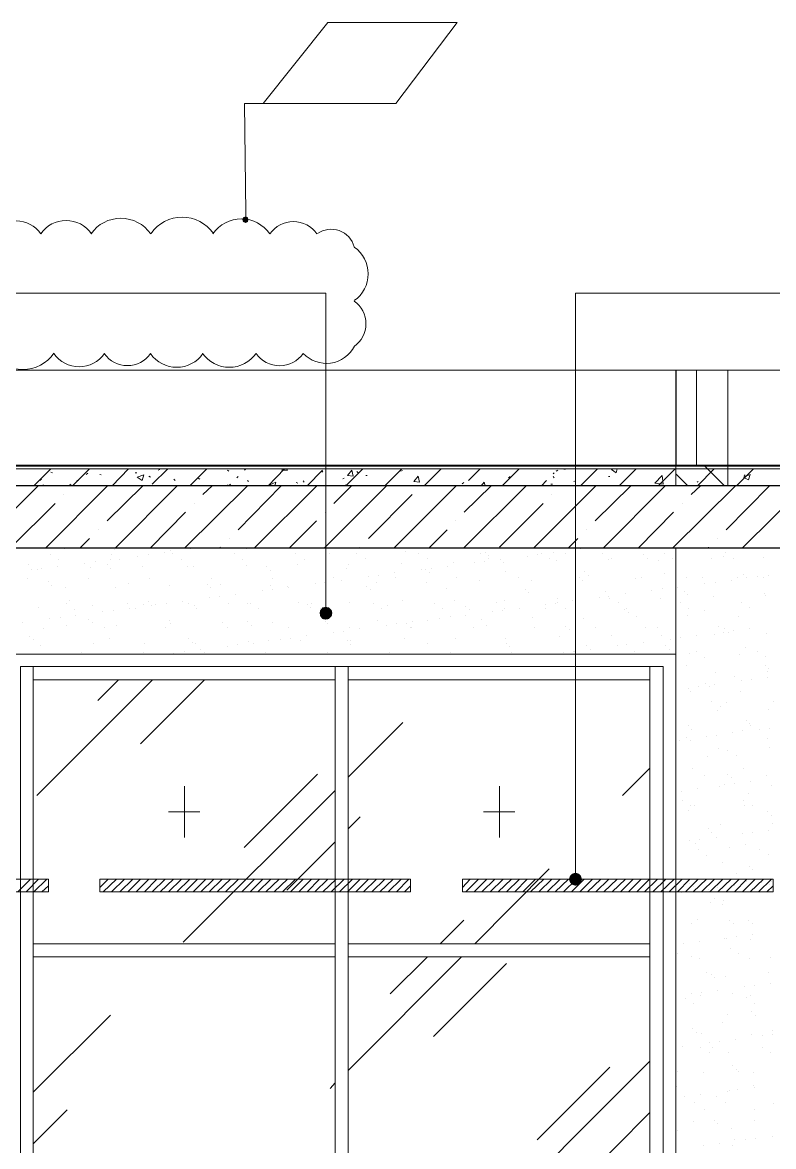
# Model space of a CAD drawing. Header units: millimetres. Extents: x -356862 to 418287, y 0 to 839748.
# Drawn here: x 405356 to 408325, y 774691 to 779133 of the extents above; entities that cross this region are included whole.
import ezdxf

# ---------------------------------------------------------------- set-up
doc = ezdxf.new("R2010")
doc.units = ezdxf.units.MM
doc.layers.add('PDF _Геометрия', color=7, linetype='Continuous', true_color=0xbababa)
doc.layers.add('PDF _Сплошная заливка', color=7, linetype='Continuous', true_color=0xf50000)

msp = doc.modelspace()

# ---------------------------------------------------------------- linework, layer by layer
at = {"layer": 'PDF _Геометрия', "color": 1, "lineweight": 20}
msp.add_lwpolyline([(406307.8536, 778812.6614), (406831.7711, 778812.6614), (407074.2453, 779133.0738), (406563.3175, 779133.0738)], close=True, dxfattribs=at)
msp.add_lwpolyline([(406238.5752, 778366.6821), (406238.5752, 778379.6718), (406234.2453, 778812.6614), (406489.7093, 778812.6614), (406825.2763, 778812.6614)], dxfattribs=at)
for points in [[(405628.782, 778298.3443, 0.520540055), (405428.3913, 778298.3443, 0.520539841), (405234.9211, 778298.0256)], [(406520.1796, 778297.7069, 0.52053993), (406333.9759, 778297.7069, 0.520540002), (406108.7921, 778298.3774)], [(406068.2523, 777825.2056, 0.520539899), (406279.2832, 777825.2056, 0.52053993), (406466.0537, 777825.2387, 0.520570451), (406667.9129, 777853.439)], [(405679.7456, 777824.3156, 0.52054007), (405862.4026, 777824.3156, 0.520540102), (406069.666, 777824.2825)]]:
    msp.add_lwpolyline(points, format="xyb", dxfattribs=at)
at = {"layer": 'PDF _Геометрия', "color": 251, "lineweight": 20, "true_color": 0x545454}
for points in [[(406554.6577, 776823.0738), (406554.6577, 776849.0532), (406554.6577, 778063.5893), (406461.5649, 778063.5893), (402341.668, 778063.5893)], [(407541.8742, 775773.0738), (407541.8742, 775799.0532), (407541.8742, 778063.5893), (407695.5855, 778063.5893), (410964.6577, 778063.5893)]]:
    msp.add_lwpolyline(points, dxfattribs=at)
at = {"layer": 'PDF _Геометрия', "color": 7, "lineweight": 5}
for points in [[(418286.5134, 777758.3315), (410765.4824, 777758.3315), (410728.6783, 777907.713), (410655.0701, 777611.1151), (410618.266, 777758.3315), (403097.235, 777758.3315), (403008.4721, 777758.3315)], [(407938.0598, 777383.7955), (407938.0598, 777758.3315)], [(407940.2247, 777383.7955), (407940.2247, 777758.3315)], [(408020.3278, 777383.7955), (408020.3278, 777758.3315)], [(408143.7299, 777758.3315), (408143.7299, 777383.7955)], [(412131.5649, 777383.7955), (403097.235, 777383.7955)], [(412131.5649, 777379.4656), (403097.235, 777379.4656)], [(412131.5649, 777368.6408), (403097.235, 777368.6408)], [(404051.9773, 776636.8882), (407938.0598, 776636.8882)]]:
    msp.add_lwpolyline(points, dxfattribs=at)
at = {"layer": 'PDF _Геометрия', "lineweight": 5}
for points in [[(405400.7402, 777301.5274), (405467.8536, 777368.6408)], [(405467.8536, 777355.6511), (405474.3484, 777353.4862)], [(405552.2866, 777301.5274), (405554.4515, 777301.5274), (405621.5649, 777368.6408)], [(405608.5752, 777346.9913), (405615.0701, 777351.3212)], [(405662.6989, 777346.9913), (405667.0288, 777344.8264)], [(405710.3278, 777301.5274), (405775.2763, 777368.6408)], [(405801.2556, 777353.4862), (405807.7505, 777353.4862)], [(405868.369, 777308.0223), (405931.1526, 777368.6408)], [(405892.1835, 777364.3109), (405898.6783, 777366.4759)], [(406017.7505, 777301.5274), (406084.8639, 777368.6408)], [(406167.1319, 777364.3109), (406171.4618, 777359.981)], [(406234.2453, 777364.3109), (406238.5752, 777368.6408)], [(406327.3381, 777301.5274), (406392.2866, 777368.6408)], [(406400.9464, 777368.6408), (406403.1113, 777364.3109), (406381.4618, 777364.3109), (406383.6268, 777368.6408)], [(406481.0495, 777301.5274), (406541.668, 777364.3109)], [(406539.5031, 777355.6511), (406543.833, 777359.981)], [(406634.7608, 777301.5274), (406701.8742, 777368.6408)], [(406678.0598, 777357.8161), (406682.3897, 777353.4862)], [(406788.4721, 777301.5274), (406855.5855, 777368.6408)], [(406851.2556, 777359.981), (406857.7505, 777362.146)], [(406944.3484, 777301.5274), (407011.4618, 777368.6408)], [(407119.7093, 777323.1769), (407165.1732, 777368.6408)], [(407251.7711, 777301.5274), (407318.8845, 777368.6408)], [(407453.1113, 777349.1563), (407457.4412, 777353.4862)], [(407466.101, 777359.981), (407472.5959, 777364.3109)], [(407489.9154, 777368.6408), (407500.7402, 777366.4759)], [(407498.5752, 777366.4759), (407498.5752, 777368.6408)], [(407561.3587, 777301.5274), (407628.4721, 777368.6408)], [(407693.4206, 777368.6408), (407684.7608, 777366.4759), (407702.0804, 777353.4862), (407706.4103, 777368.6408)], [(407715.0701, 777301.5274), (407782.1835, 777368.6408)], [(407868.7814, 777301.5274), (407935.8948, 777368.6408)], [(407901.2556, 777368.6408), (407909.9154, 777368.6408)], [(407985.6886, 777301.5274), (407938.0598, 777349.1563)], [(408024.6577, 777301.5274), (408089.6062, 777368.6408)], [(408130.7402, 777301.5274), (408048.4721, 777383.7955)], [(408178.369, 777301.5274), (408245.4824, 777368.6408)], [(408223.833, 777325.3419), (408206.5134, 777336.1666), (408232.4928, 777346.9913), (408225.9979, 777325.3419)], [(408208.6783, 777340.4965), (408213.0082, 777344.8264)], [(405171.2556, 777056.8882), (405418.0598, 777301.5274)], [(405424.5546, 777323.1769), (405431.0495, 777327.5068)], [(405433.2144, 777303.6924), (405439.7093, 777305.8573)], [(405448.369, 777056.8882), (405693.0082, 777301.5274)], [(405543.6268, 777308.0223), (405550.1216, 777303.6924)], [(405571.7711, 777323.1769), (405578.266, 777323.1769)], [(405690.8433, 777162.9707), (405831.5649, 777301.5274)], [(405723.3175, 777056.8882), (405967.9567, 777301.5274)], [(405855.3794, 777340.4965), (405861.8742, 777336.1666)], [(405954.967, 777327.5068), (405959.2969, 777323.1769)], [(405998.266, 777056.8882), (406245.0701, 777301.5274)], [(406050.2247, 777331.8367), (406056.7196, 777327.5068)], [(406069.7093, 777266.8882), (406106.5134, 777301.5274)], [(406164.967, 777301.5274), (406169.2969, 777305.8573)], [(406171.4618, 777301.5274), (406177.9567, 777308.0223)], [(406203.9361, 777334.0017), (406208.266, 777338.3315)], [(406208.266, 777128.3315), (406379.2969, 777301.5274)], [(406245.0701, 777323.1769), (406249.4, 777318.847)], [(406273.2144, 777056.8882), (406520.0185, 777301.5274)], [(406340.3278, 777301.5274), (406333.833, 777305.8573), (406357.6474, 777316.6821), (406353.3175, 777301.5274)], [(406353.3175, 777329.6718), (406357.6474, 777334.0017)], [(406437.7505, 777314.5171), (406444.2453, 777312.3522)], [(406465.8948, 777321.012), (406470.2247, 777316.6821)], [(406550.3278, 777056.8882), (406794.967, 777301.5274)], [(406587.1319, 777232.2491), (406656.4103, 777301.5274)], [(406621.7711, 777329.6718), (406628.266, 777331.8367)], [(406632.5959, 777305.8573), (406639.0907, 777303.6924)], [(406712.6989, 777342.6614), (406719.1938, 777342.6614)], [(406825.2763, 777056.8882), (407069.9154, 777301.5274)], [(406931.3587, 777301.5274), (406931.3587, 777301.5274)], [(407093.7299, 777310.1872), (407100.2247, 777314.5171)], [(407100.2247, 777056.8882), (407347.0288, 777301.5274)], [(407102.3897, 777197.6099), (407208.4721, 777301.5274)], [(407169.5031, 777301.5274), (407180.3278, 777316.6821), (407184.6577, 777301.5274)], [(407240.9464, 777303.6924), (407240.9464, 777301.5274)], [(407277.7505, 777334.0017), (407284.2453, 777338.3315)], [(407377.3381, 777056.8882), (407621.9773, 777301.5274)], [(407407.6474, 777301.5274), (407427.1319, 777323.1769)], [(407444.4515, 777308.0223), (407450.9464, 777308.0223)], [(407453.1113, 777338.3315), (407457.4412, 777334.0017)], [(407481.2556, 777301.5274), (407483.4206, 777301.5274)], [(407535.3794, 777318.847), (407541.8742, 777321.012)], [(407619.8123, 777162.9707), (407760.534, 777301.5274)], [(407652.2866, 777056.8882), (407896.9257, 777301.5274)], [(407671.7711, 777338.3315), (407678.266, 777338.3315)], [(407927.235, 777056.8882), (408174.0391, 777301.5274)], [(407998.6783, 777266.8882), (408035.4824, 777301.5274)], [(408022.4928, 777316.6821), (408026.8227, 777318.847)], [(408137.235, 777128.3315), (408308.266, 777301.5274)], [(408202.1835, 777056.8882), (408448.9876, 777301.5274)], [(405517.6474, 777266.8882), (405517.6474, 777266.8882)], [(406723.5237, 777093.6924), (406896.7196, 777266.8882)], [(407446.6165, 777266.8882), (407446.6165, 777266.8882)], [(405311.9773, 777059.0532), (405485.1732, 777232.2491)], [(406035.0701, 777232.2491), (406035.0701, 777232.2491)], [(407240.9464, 777059.0532), (407414.1422, 777232.2491)], [(407964.0391, 777232.2491), (407964.0391, 777232.2491)], [(405861.8742, 777056.8882), (406000.4309, 777197.6099)], [(406552.4928, 777197.6099), (406552.4928, 777197.6099)], [(407790.8433, 777056.8882), (407929.4, 777197.6099)], [(405656.2041, 777128.3315), (405656.2041, 777128.3315)], [(406411.7711, 777056.8882), (406517.8536, 777162.9707)], [(406963.833, 777056.8882), (407035.2763, 777128.3315)], [(407067.7505, 777162.9707), (407067.7505, 777162.9707)], [(407585.1732, 777128.3315), (407585.1732, 777128.3315)], [(405584.7608, 777056.8882), (405621.5649, 777093.6924)], [(406173.6268, 777093.6924), (406173.6268, 777093.6924)], [(407513.7299, 777056.8882), (407550.534, 777093.6924)], [(408102.5959, 777093.6924), (408102.5959, 777093.6924)], [(406136.8227, 777056.8882), (406138.9876, 777059.0532)], [(406688.8845, 777059.0532), (406688.8845, 777059.0532)], [(408065.7917, 777056.8882), (408067.9567, 777059.0532)]]:
    msp.add_lwpolyline(points, dxfattribs=at)
for points in [[(405835.8948, 777344.8264), (405829.4, 777323.1769), (405809.9154, 777336.1666)], [(406658.5752, 777364.3109), (406662.9051, 777340.4965), (406641.2556, 777342.6614)], [(406920.534, 777340.4965), (406924.8639, 777316.6821), (406903.2144, 777318.847)], [(407888.266, 777308.0223), (407855.7917, 777312.3522), (407883.9361, 777342.6614)]]:
    msp.add_lwpolyline(points, close=True, dxfattribs=at)
at = {"layer": 'PDF _Геометрия', "color": 7, "lineweight": 9}
for points in [[(408143.7299, 777301.5274), (408143.7299, 777383.7955), (407938.0598, 777383.7955), (407938.0598, 777301.5274)], [(407938.0598, 777056.8882), (407938.0598, 768791.1151)]]:
    msp.add_lwpolyline(points, dxfattribs=at)
at = {"layer": 'PDF _Геометрия', "color": 7, "lineweight": 30}
for points in [[(417552.5959, 777301.5274), (403097.235, 777301.5274)], [(403097.235, 777056.8882), (417552.5959, 777056.8882)]]:
    msp.add_lwpolyline(points, dxfattribs=at)
at = {"layer": 'PDF _Геометрия', "color": 24, "lineweight": 18, "true_color": 0xa12502}
for points in [[(404051.9773, 777056.8882), (407938.0598, 777056.8882), (407938.0598, 776636.8882), (404051.9773, 776636.8882)], [(407938.0598, 768791.1151), (408654.6577, 768791.1151), (408654.6577, 777056.8882), (407938.0598, 777056.8882)]]:
    msp.add_lwpolyline(points, close=True, dxfattribs=at)
for points in [[(405521.9773, 777052.5584), (405521.9773, 777052.5584)], [(405721.1526, 777050.3934), (405721.1526, 777050.3934)], [(405915.9979, 777037.4037), (405915.9979, 777037.4037)], [(405941.9773, 777046.0635), (405941.9773, 777046.0635)], [(406022.0804, 777052.5584), (406022.0804, 777052.5584)], [(406242.9051, 777052.5584), (406242.9051, 777052.5584)], [(406554.6577, 777048.2285), (406554.6577, 777048.2285)], [(406569.8123, 777035.2388), (406569.8123, 777035.2388)], [(406870.7402, 777041.7336), (406870.7402, 777041.7336)], [(407165.1732, 777035.2388), (407165.1732, 777035.2388)], [(407184.6577, 777039.5687), (407184.6577, 777039.5687)], [(407407.6474, 777035.2388), (407407.6474, 777035.2388)], [(407455.2763, 777039.5687), (407455.2763, 777039.5687)], [(407561.3587, 777052.5584), (407561.3587, 777052.5584)], [(407650.1216, 777035.2388), (407650.1216, 777035.2388)], [(407892.5959, 777035.2388), (407892.5959, 777035.2388)], [(408135.0701, 777037.4037), (408135.0701, 777037.4037)], [(405381.2556, 776991.9398), (405381.2556, 776991.9398)], [(405465.6886, 777030.9089), (405465.6886, 777030.9089)], [(405498.1629, 777011.4243), (405498.1629, 777011.4243)], [(405602.0804, 776996.2697), (405602.0804, 776996.2697)], [(405643.2144, 777002.7645), (405643.2144, 777002.7645)], [(405693.0082, 776989.7748), (405693.0082, 776989.7748)], [(405705.9979, 777011.4243), (405705.9979, 777011.4243)], [(405708.1629, 777030.9089), (405708.1629, 777030.9089)], [(405740.6371, 777011.4243), (405740.6371, 777011.4243)], [(405812.0804, 777024.414), (405812.0804, 777024.414)], [(405853.2144, 777028.7439), (405853.2144, 777028.7439)], [(405950.6371, 777033.0738), (405950.6371, 777033.0738)], [(405983.1113, 777011.4243), (405983.1113, 777011.4243)], [(406193.1113, 777033.0738), (406193.1113, 777033.0738)], [(406225.5855, 777011.4243), (406225.5855, 777011.4243)], [(406435.5855, 777033.0738), (406435.5855, 777033.0738)], [(406444.2453, 776989.7748), (406444.2453, 776989.7748)], [(406470.2247, 777011.4243), (406470.2247, 777011.4243)], [(406643.4206, 776989.7748), (406643.4206, 776989.7748)], [(406678.0598, 777033.0738), (406678.0598, 777033.0738)], [(406712.6989, 777013.5893), (406712.6989, 777013.5893)], [(406853.4206, 776996.2697), (406853.4206, 776996.2697)], [(406922.6989, 777033.0738), (406922.6989, 777033.0738)], [(406955.1732, 777013.5893), (406955.1732, 777013.5893)], [(407059.0907, 777000.5996), (407059.0907, 777000.5996)], [(407143.5237, 776998.4346), (407143.5237, 776998.4346)], [(407182.4928, 777002.7645), (407182.4928, 777002.7645)], [(407197.6474, 777026.579), (407197.6474, 777026.579)], [(407197.6474, 777013.5893), (407197.6474, 777013.5893)], [(407247.4412, 777011.4243), (407247.4412, 777011.4243)], [(407258.266, 776998.4346), (407258.266, 776998.4346)], [(407351.3587, 777024.414), (407351.3587, 777024.414)], [(407392.4928, 777030.9089), (407392.4928, 777030.9089)], [(407440.1216, 777013.5893), (407440.1216, 777013.5893)], [(407468.266, 777007.0944), (407468.266, 777007.0944)], [(407500.7402, 777033.0738), (407500.7402, 777033.0738)], [(407671.7711, 777009.2594), (407671.7711, 777009.2594)], [(407682.5959, 777013.5893), (407682.5959, 777013.5893)], [(407812.4928, 777030.9089), (407812.4928, 777030.9089)], [(407825.4824, 777015.7542), (407825.4824, 777015.7542)], [(407870.9464, 777007.0944), (407870.9464, 777007.0944)], [(407925.0701, 777015.7542), (407925.0701, 777015.7542)], [(408080.9464, 777015.7542), (408080.9464, 777015.7542)], [(408128.5752, 777022.2491), (408128.5752, 777022.2491)], [(408167.5443, 777015.7542), (408167.5443, 777015.7542)], [(408286.6165, 777017.9192), (408286.6165, 777017.9192)], [(405392.0804, 776970.2903), (405392.0804, 776970.2903)], [(405415.8948, 776970.2903), (405415.8948, 776970.2903)], [(405433.2144, 776974.6202), (405433.2144, 776974.6202)], [(405495.9979, 776983.28), (405495.9979, 776983.28)], [(405625.8948, 776978.9501), (405625.8948, 776978.9501)], [(405705.9979, 776976.7852), (405705.9979, 776976.7852)], [(405829.4, 776981.1151), (405829.4, 776981.1151)], [(406009.0907, 776983.28), (406009.0907, 776983.28)], [(406030.7402, 776981.1151), (406030.7402, 776981.1151)], [(406240.7402, 776987.6099), (406240.7402, 776987.6099)], [(406320.8433, 776981.1151), (406320.8433, 776981.1151)], [(406335.9979, 776968.1254), (406335.9979, 776968.1254)], [(406636.9257, 776974.6202), (406636.9257, 776974.6202)], [(406762.4928, 776948.6408), (406762.4928, 776948.6408)], [(406827.4412, 776957.3006), (406827.4412, 776957.3006)], [(406933.5237, 776970.2903), (406933.5237, 776970.2903)], [(406948.6783, 776970.2903), (406948.6783, 776970.2903)], [(406963.833, 776957.3006), (406963.833, 776957.3006)], [(406972.4928, 776974.6202), (406972.4928, 776974.6202)], [(407037.4412, 776983.28), (407037.4412, 776983.28)], [(407264.7608, 776963.7955), (407264.7608, 776963.7955)], [(407578.6783, 776961.6305), (407578.6783, 776961.6305)], [(407591.668, 776948.6408), (407591.668, 776948.6408)], [(407894.7608, 776955.1357), (407894.7608, 776955.1357)], [(408206.5134, 776952.9707), (408206.5134, 776952.9707)], [(408303.9361, 776948.6408), (408303.9361, 776948.6408)], [(405374.7608, 776935.6511), (405374.7608, 776935.6511)], [(405459.1938, 776922.6614), (405459.1938, 776922.6614)], [(405472.1835, 776909.6718), (405472.1835, 776909.6718)], [(405526.3072, 776901.012), (405526.3072, 776901.012)], [(405617.235, 776935.6511), (405617.235, 776935.6511)], [(405725.4824, 776901.012), (405725.4824, 776901.012)], [(405775.2763, 776914.0017), (405775.2763, 776914.0017)], [(405859.7093, 776935.6511), (405859.7093, 776935.6511)], [(405935.4824, 776907.5068), (405935.4824, 776907.5068)], [(406087.0288, 776911.8367), (406087.0288, 776911.8367)], [(406102.1835, 776935.6511), (406102.1835, 776935.6511)], [(406138.9876, 776911.8367), (406138.9876, 776911.8367)], [(406338.1629, 776909.6718), (406338.1629, 776909.6718)], [(406344.6577, 776935.6511), (406344.6577, 776935.6511)], [(406403.1113, 776905.3419), (406403.1113, 776905.3419)], [(406407.4412, 776901.012), (406407.4412, 776901.012)], [(406513.5237, 776914.0017), (406513.5237, 776914.0017)], [(406550.3278, 776918.3315), (406550.3278, 776918.3315)], [(406554.6577, 776920.4965), (406554.6577, 776920.4965)], [(406587.1319, 776937.8161), (406587.1319, 776937.8161)], [(406617.4412, 776929.1563), (406617.4412, 776929.1563)], [(406714.8639, 776903.1769), (406714.8639, 776903.1769)], [(406723.5237, 776942.146), (406723.5237, 776942.146)], [(406753.833, 776920.4965), (406753.833, 776920.4965)], [(406829.6062, 776937.8161), (406829.6062, 776937.8161)], [(406953.0082, 776918.3315), (406953.0082, 776918.3315)], [(407072.0804, 776937.8161), (407072.0804, 776937.8161)], [(407163.0082, 776926.9913), (407163.0082, 776926.9913)], [(407316.7196, 776937.8161), (407316.7196, 776937.8161)], [(407368.6783, 776929.1563), (407368.6783, 776929.1563)], [(407559.1938, 776937.8161), (407559.1938, 776937.8161)], [(407567.8536, 776929.1563), (407567.8536, 776929.1563)], [(407777.8536, 776935.6511), (407777.8536, 776935.6511)], [(407801.668, 776939.981), (407801.668, 776939.981)], [(407946.7196, 776901.012), (407946.7196, 776901.012)], [(407981.3587, 776937.8161), (407981.3587, 776937.8161)], [(408044.1422, 776939.981), (408044.1422, 776939.981)], [(408052.802, 776916.1666), (408052.802, 776916.1666)], [(408093.9361, 776920.4965), (408093.9361, 776920.4965)], [(408156.7196, 776929.1563), (408156.7196, 776929.1563)], [(408180.534, 776937.8161), (408180.534, 776937.8161)], [(408219.5031, 776937.8161), (408219.5031, 776937.8161)], [(408262.802, 776944.3109), (408262.802, 776944.3109)], [(408286.6165, 776939.981), (408286.6165, 776939.981)], [(406093.5237, 776859.8779), (406093.5237, 776859.8779)], [(406100.0185, 776898.847), (406100.0185, 776898.847)], [(406134.6577, 776864.2078), (406134.6577, 776864.2078)], [(406197.4412, 776872.8676), (406197.4412, 776872.8676)], [(406303.5237, 776888.0223), (406303.5237, 776888.0223)], [(406344.6577, 776892.3522), (406344.6577, 776892.3522)], [(406730.0185, 776890.1872), (406730.0185, 776890.1872)], [(407030.9464, 776896.6821), (407030.9464, 776896.6821)], [(407342.6989, 776892.3522), (407342.6989, 776892.3522)], [(407357.8536, 776879.3625), (407357.8536, 776879.3625)], [(407472.5959, 776855.548), (407472.5959, 776855.548)], [(407634.967, 776859.8779), (407634.967, 776859.8779)], [(407658.7814, 776885.8573), (407658.7814, 776885.8573)], [(407673.9361, 776866.3728), (407673.9361, 776866.3728)], [(407676.101, 776857.713), (407676.101, 776857.713)], [(407738.8845, 776875.0326), (407738.8845, 776875.0326)], [(407842.802, 776888.0223), (407842.802, 776888.0223)], [(407877.4412, 776857.713), (407877.4412, 776857.713)], [(407883.9361, 776894.5171), (407883.9361, 776894.5171)], [(407972.6989, 776883.6924), (407972.6989, 776883.6924)], [(407985.6886, 776870.7027), (407985.6886, 776870.7027)], [(408087.4412, 776866.3728), (408087.4412, 776866.3728)], [(408288.7814, 776877.1975), (408288.7814, 776877.1975)], [(408290.9464, 776868.5377), (408290.9464, 776868.5377)], [(405420.2247, 776820.9089), (405420.2247, 776820.9089)], [(405528.4721, 776836.0635), (405528.4721, 776836.0635)], [(405541.4618, 776846.8882), (405541.4618, 776846.8882)], [(405560.9464, 776814.414), (405560.9464, 776814.414)], [(405632.3897, 776827.4037), (405632.3897, 776827.4037)], [(405770.9464, 776836.0635), (405770.9464, 776836.0635)], [(405777.4412, 776818.7439), (405777.4412, 776818.7439)], [(405803.4206, 776816.579), (405803.4206, 776816.579)], [(405835.8948, 776831.7336), (405835.8948, 776831.7336)], [(405853.2144, 776844.7233), (405853.2144, 776844.7233)], [(405866.2041, 776829.5687), (405866.2041, 776829.5687)], [(405883.5237, 776831.7336), (405883.5237, 776831.7336)], [(405924.6577, 776838.2285), (405924.6577, 776838.2285)], [(405987.4412, 776844.7233), (405987.4412, 776844.7233)], [(406013.4206, 776838.2285), (406013.4206, 776838.2285)], [(406035.0701, 776829.5687), (406035.0701, 776829.5687)], [(406045.8948, 776816.579), (406045.8948, 776816.579)], [(406169.2969, 776836.0635), (406169.2969, 776836.0635)], [(406245.0701, 776838.2285), (406245.0701, 776838.2285)], [(406255.8948, 776838.2285), (406255.8948, 776838.2285)], [(406290.534, 776816.579), (406290.534, 776816.579)], [(406448.5752, 776840.3934), (406448.5752, 776840.3934)], [(406481.0495, 776833.8986), (406481.0495, 776833.8986)], [(406494.0391, 776820.9089), (406494.0391, 776820.9089)], [(406498.369, 776838.2285), (406498.369, 776838.2285)], [(406533.0082, 776816.579), (406533.0082, 776816.579)], [(406647.7505, 776840.3934), (406647.7505, 776840.3934)], [(406743.0082, 776838.2285), (406743.0082, 776838.2285)], [(406775.4824, 776816.579), (406775.4824, 776816.579)], [(406797.1319, 776827.4037), (406797.1319, 776827.4037)], [(406859.9154, 776846.8882), (406859.9154, 776846.8882)], [(406985.4824, 776838.2285), (406985.4824, 776838.2285)], [(407017.9567, 776818.7439), (407017.9567, 776818.7439)], [(407063.4206, 776849.0532), (407063.4206, 776849.0532)], [(407108.8845, 776825.2388), (407108.8845, 776825.2388)], [(407124.0391, 776812.2491), (407124.0391, 776812.2491)], [(407227.9567, 776840.3934), (407227.9567, 776840.3934)], [(407260.4309, 776818.7439), (407260.4309, 776818.7439)], [(407262.5959, 776849.0532), (407262.5959, 776849.0532)], [(407318.8845, 776818.7439), (407318.8845, 776818.7439)], [(407424.967, 776833.8986), (407424.967, 776833.8986)], [(407424.967, 776818.7439), (407424.967, 776818.7439)], [(407463.9361, 776838.2285), (407463.9361, 776838.2285)], [(407470.4309, 776840.3934), (407470.4309, 776840.3934)], [(407502.9051, 776818.7439), (407502.9051, 776818.7439)], [(407528.8845, 776846.8882), (407528.8845, 776846.8882)], [(407712.9051, 776840.3934), (407712.9051, 776840.3934)], [(407736.7196, 776814.414), (407736.7196, 776814.414)], [(407745.3794, 776818.7439), (407745.3794, 776818.7439)], [(407955.3794, 776840.3934), (407955.3794, 776840.3934)], [(407987.8536, 776818.7439), (407987.8536, 776818.7439)], [(408197.8536, 776840.3934), (408197.8536, 776840.3934)], [(408230.3278, 776820.9089), (408230.3278, 776820.9089)], [(405463.5237, 776777.6099), (405463.5237, 776777.6099)], [(405504.6577, 776781.9398), (405504.6577, 776781.9398)], [(405567.4412, 776790.5996), (405567.4412, 776790.5996)], [(405617.235, 776775.445), (405617.235, 776775.445)], [(405673.5237, 776803.5893), (405673.5237, 776803.5893)], [(405714.6577, 776810.0841), (405714.6577, 776810.0841)], [(405935.4824, 776768.9501), (405935.4824, 776768.9501)], [(406247.235, 776766.7852), (406247.235, 776766.7852)], [(406554.6577, 776766.7852), (406554.6577, 776766.7852)], [(406758.1629, 776768.9501), (406758.1629, 776768.9501)], [(406957.3381, 776768.9501), (406957.3381, 776768.9501)], [(407004.967, 776777.6099), (407004.967, 776777.6099)], [(407046.101, 776784.1047), (407046.101, 776784.1047)], [(407108.8845, 776790.5996), (407108.8845, 776790.5996)], [(407169.5031, 776775.445), (407169.5031, 776775.445)], [(407214.967, 776805.7542), (407214.967, 776805.7542)], [(407253.9361, 776810.0841), (407253.9361, 776810.0841)], [(407373.0082, 776779.7748), (407373.0082, 776779.7748)], [(407572.1835, 776777.6099), (407572.1835, 776777.6099)], [(407751.8742, 776801.4243), (407751.8742, 776801.4243)], [(407782.1835, 776786.2697), (407782.1835, 776786.2697)], [(407985.6886, 776788.4346), (407985.6886, 776788.4346)], [(408052.802, 776807.9192), (408052.802, 776807.9192)], [(408184.8639, 776786.2697), (408184.8639, 776786.2697)], [(405357.4412, 776762.4553), (405357.4412, 776762.4553)], [(405437.5443, 776738.6408), (405437.5443, 776738.6408)], [(405530.6371, 776751.6305), (405530.6371, 776751.6305)], [(405632.3897, 776762.4553), (405632.3897, 776762.4553)], [(405680.0185, 776740.8058), (405680.0185, 776740.8058)], [(405729.8123, 776749.4656), (405729.8123, 776749.4656)], [(405922.4928, 776740.8058), (405922.4928, 776740.8058)], [(405939.8123, 776758.1254), (405939.8123, 776758.1254)], [(406145.4824, 776760.2903), (406145.4824, 776760.2903)], [(406164.967, 776740.8058), (406164.967, 776740.8058)], [(406260.2247, 776751.6305), (406260.2247, 776751.6305)], [(406344.6577, 776760.2903), (406344.6577, 776760.2903)], [(406407.4412, 776740.8058), (406407.4412, 776740.8058)], [(406563.3175, 776758.1254), (406563.3175, 776758.1254)], [(406584.967, 776723.4862), (406584.967, 776723.4862)], [(406626.101, 776727.8161), (406626.101, 776727.8161)], [(406649.9154, 776740.8058), (406649.9154, 776740.8058)], [(406688.8845, 776736.4759), (406688.8845, 776736.4759)], [(406794.967, 776749.4656), (406794.967, 776749.4656)], [(406836.101, 776755.9604), (406836.101, 776755.9604)], [(406875.0701, 776755.9604), (406875.0701, 776755.9604)], [(406888.0598, 776742.9707), (406888.0598, 776742.9707)], [(406892.3897, 776742.9707), (406892.3897, 776742.9707)], [(406898.8845, 776764.6202), (406898.8845, 776764.6202)], [(407137.0288, 776742.9707), (407137.0288, 776742.9707)], [(407191.1526, 776749.4656), (407191.1526, 776749.4656)], [(407379.5031, 776742.9707), (407379.5031, 776742.9707)], [(407502.9051, 776747.3006), (407502.9051, 776747.3006)], [(407518.0598, 776734.3109), (407518.0598, 776734.3109)], [(407621.9773, 776742.9707), (407621.9773, 776742.9707)], [(407818.9876, 776740.8058), (407818.9876, 776740.8058)], [(407864.4515, 776742.9707), (407864.4515, 776742.9707)], [(408106.9257, 776745.1357), (408106.9257, 776745.1357)], [(408126.4103, 776723.4862), (408126.4103, 776723.4862)], [(408130.7402, 776736.4759), (408130.7402, 776736.4759)], [(408145.8948, 776723.4862), (408145.8948, 776723.4862)], [(408165.3794, 776729.981), (408165.3794, 776729.981)], [(408230.3278, 776736.4759), (408230.3278, 776736.4759)], [(405383.4206, 776706.1666), (405383.4206, 776706.1666)], [(405398.5752, 776693.1769), (405398.5752, 776693.1769)], [(405636.7196, 776678.0223), (405636.7196, 776678.0223)], [(405699.5031, 776699.6718), (405699.5031, 776699.6718)], [(405840.2247, 776680.1872), (405840.2247, 776680.1872)], [(406011.2556, 776697.5068), (406011.2556, 776697.5068)], [(406026.4103, 776684.5171), (406026.4103, 776684.5171)], [(406039.4, 776680.1872), (406039.4, 776680.1872)], [(406249.4, 776686.6821), (406249.4, 776686.6821)], [(406268.8845, 776680.1872), (406268.8845, 776680.1872)], [(406329.5031, 776691.012), (406329.5031, 776691.012)], [(406374.967, 776695.3419), (406374.967, 776695.3419)], [(406416.101, 776699.6718), (406416.101, 776699.6718)], [(406455.0701, 776691.012), (406455.0701, 776691.012)], [(406478.8845, 776708.3315), (406478.8845, 776708.3315)], [(406641.2556, 776688.847), (406641.2556, 776688.847)], [(406654.2453, 776688.847), (406654.2453, 776688.847)], [(406864.2453, 776697.5068), (406864.2453, 776697.5068)], [(406957.3381, 776680.1872), (406957.3381, 776680.1872)], [(407067.7505, 776699.6718), (407067.7505, 776699.6718)], [(407266.9257, 776697.5068), (407266.9257, 776697.5068)], [(407269.0907, 776678.0223), (407269.0907, 776678.0223)], [(407476.9257, 776706.1666), (407476.9257, 776706.1666)], [(407682.5959, 776708.3315), (407682.5959, 776708.3315)], [(407810.3278, 776682.3522), (407810.3278, 776682.3522)], [(407881.7711, 776708.3315), (407881.7711, 776708.3315)], [(407916.4103, 776695.3419), (407916.4103, 776695.3419)], [(407955.3794, 776701.8367), (407955.3794, 776701.8367)], [(408020.3278, 776710.4965), (408020.3278, 776710.4965)], [(408091.7711, 776714.8264), (408091.7711, 776714.8264)], [(408295.2763, 776716.9913), (408295.2763, 776716.9913)], [(405426.7196, 776671.5274), (405426.7196, 776671.5274)], [(405591.2556, 776641.2181), (405591.2556, 776641.2181)], [(405833.7299, 776641.2181), (405833.7299, 776641.2181)], [(405954.967, 776639.0532), (405954.967, 776639.0532)], [(405996.101, 776645.548), (405996.101, 776645.548)], [(406058.8845, 776654.2078), (406058.8845, 776654.2078)], [(406076.2041, 776641.2181), (406076.2041, 776641.2181)], [(406164.967, 776667.1975), (406164.967, 776667.1975)], [(406206.101, 776673.6924), (406206.101, 776673.6924)], [(406318.6783, 776643.3831), (406318.6783, 776643.3831)], [(406563.3175, 776643.3831), (406563.3175, 776643.3831)], [(406654.2453, 776673.6924), (406654.2453, 776673.6924)], [(406805.7917, 776643.3831), (406805.7917, 776643.3831)], [(407048.266, 776643.3831), (407048.266, 776643.3831)], [(407282.0804, 776665.0326), (407282.0804, 776665.0326)], [(407290.7402, 776643.3831), (407290.7402, 776643.3831)], [(407496.4103, 776641.2181), (407496.4103, 776641.2181)], [(407533.2144, 776645.548), (407533.2144, 776645.548)], [(407537.5443, 776645.548), (407537.5443, 776645.548)], [(407585.1732, 776671.5274), (407585.1732, 776671.5274)], [(407600.3278, 776654.2078), (407600.3278, 776654.2078)], [(407706.4103, 776669.3625), (407706.4103, 776669.3625)], [(407745.3794, 776673.6924), (407745.3794, 776673.6924)], [(407775.6886, 776645.548), (407775.6886, 776645.548)], [(407896.9257, 776669.3625), (407896.9257, 776669.3625)], [(407912.0804, 776656.3728), (407912.0804, 776656.3728)], [(407992.1835, 776639.0532), (407992.1835, 776639.0532)], [(408018.1629, 776645.548), (408018.1629, 776645.548)], [(408191.3587, 776636.8882), (408191.3587, 776636.8882)], [(408213.0082, 776662.8676), (408213.0082, 776662.8676)], [(408260.6371, 776645.548), (408260.6371, 776645.548)], [(407979.1938, 776593.5893), (407979.1938, 776593.5893)], [(408050.6371, 776623.8986), (408050.6371, 776623.8986)], [(408290.9464, 776591.4243), (408290.9464, 776591.4243)], [(408293.1113, 776626.0635), (408293.1113, 776626.0635)], [(408096.101, 776565.445), (408096.101, 776565.445)], [(408169.7093, 776548.1254), (408169.7093, 776548.1254)], [(408301.7711, 776567.6099), (408301.7711, 776567.6099)], [(408301.7711, 776545.9604), (408301.7711, 776545.9604)], [(408306.101, 776578.4346), (408306.101, 776578.4346)], [(407987.8536, 776502.6614), (407987.8536, 776502.6614)], [(408028.9876, 776509.1563), (408028.9876, 776509.1563)], [(408057.1319, 776522.146), (408057.1319, 776522.146)], [(408072.2866, 776509.1563), (408072.2866, 776509.1563)], [(408091.7711, 776517.8161), (408091.7711, 776517.8161)], [(408197.8536, 776530.8058), (408197.8536, 776530.8058)], [(408236.8227, 776537.3006), (408236.8227, 776537.3006)], [(407996.5134, 776487.5068), (407996.5134, 776487.5068)], [(408195.6886, 776487.5068), (408195.6886, 776487.5068)], [(408080.9464, 776450.7027), (408080.9464, 776450.7027)], [(408102.5959, 776413.8986), (408102.5959, 776413.8986)], [(408113.4206, 776429.0532), (408113.4206, 776429.0532)], [(408139.4, 776446.3728), (408139.4, 776446.3728)], [(408306.101, 776418.2285), (408306.101, 776418.2285)], [(408323.4206, 776450.7027), (408323.4206, 776450.7027)], [(408217.3381, 776374.9295), (408217.3381, 776374.9295)], [(407990.0185, 776353.28), (407990.0185, 776353.28)], [(408000.8433, 776338.1254), (408000.8433, 776338.1254)], [(408163.2144, 776325.1357), (408163.2144, 776325.1357)], [(408200.0185, 776335.9604), (408200.0185, 776335.9604)], [(408230.3278, 776361.9398), (408230.3278, 776361.9398)], [(408232.4928, 776353.28), (408232.4928, 776353.28)], [(408269.2969, 776338.1254), (408269.2969, 776338.1254)], [(408310.4309, 776344.6202), (408310.4309, 776344.6202)], [(407953.2144, 776296.9913), (407953.2144, 776296.9913)], [(407981.3587, 776307.8161), (407981.3587, 776307.8161)], [(407996.5134, 776294.8264), (407996.5134, 776294.8264)], [(408059.2969, 776312.146), (408059.2969, 776312.146)], [(408100.4309, 776316.4759), (408100.4309, 776316.4759)], [(408299.6062, 776301.3212), (408299.6062, 776301.3212)], [(408106.9257, 776264.5171), (408106.9257, 776264.5171)], [(408143.7299, 776255.8573), (408143.7299, 776255.8573)], [(408178.369, 776234.2078), (408178.369, 776234.2078)], [(408310.4309, 776266.6821), (408310.4309, 776266.6821)], [(408063.6268, 776232.0429), (408063.6268, 776232.0429)], [(408005.1732, 776186.579), (408005.1732, 776186.579)], [(408052.802, 776158.4346), (408052.802, 776158.4346)], [(408141.5649, 776160.5996), (408141.5649, 776160.5996)], [(408156.7196, 776147.6099), (408156.7196, 776147.6099)], [(408206.5134, 776186.579), (408206.5134, 776186.579)], [(408295.2763, 776158.4346), (408295.2763, 776158.4346)], [(408024.6577, 776104.3109), (408024.6577, 776104.3109)], [(408111.2556, 776115.1357), (408111.2556, 776115.1357)], [(408130.7402, 776119.4656), (408130.7402, 776119.4656)], [(408171.8742, 776123.7955), (408171.8742, 776123.7955)], [(408234.6577, 776132.4553), (408234.6577, 776132.4553)], [(408314.7608, 776117.3006), (408314.7608, 776117.3006)], [(407961.8742, 776095.6511), (407961.8742, 776095.6511)], [(407964.0391, 776058.847), (407964.0391, 776058.847)], [(408206.5134, 776058.847), (408206.5134, 776058.847)], [(408223.833, 776084.8264), (408223.833, 776084.8264)], [(407990.0185, 776017.713), (407990.0185, 776017.713)], [(407996.5134, 776039.3625), (407996.5134, 776039.3625)], [(408011.668, 776037.1975), (408011.668, 776037.1975)], [(408210.8433, 776037.1975), (408210.8433, 776037.1975)], [(408241.1526, 776039.3625), (408241.1526, 776039.3625)], [(408301.7711, 776015.548), (408301.7711, 776015.548)], [(408316.9257, 776000.3934), (408316.9257, 776000.3934)], [(408067.9567, 775946.2697), (408067.9567, 775946.2697)], [(408080.9464, 775933.28), (408080.9464, 775933.28)], [(408115.5855, 775963.5893), (408115.5855, 775963.5893)], [(408115.5855, 775963.5893), (408115.5855, 775963.5893)], [(408202.1835, 775926.7852), (408202.1835, 775926.7852)], [(408243.3175, 775931.1151), (408243.3175, 775931.1151)], [(408306.101, 775939.7748), (408306.101, 775939.7748)], [(408321.2556, 775965.7542), (408321.2556, 775965.7542)], [(407994.3484, 775898.6408), (407994.3484, 775898.6408)], [(408015.9979, 775887.8161), (408015.9979, 775887.8161)], [(408033.3175, 775905.1357), (408033.3175, 775905.1357)], [(408098.266, 775911.6305), (408098.266, 775911.6305)], [(408215.1732, 775885.6511), (408215.1732, 775885.6511)], [(408026.8227, 775864.0017), (408026.8227, 775864.0017)], [(408061.4618, 775842.3522), (408061.4618, 775842.3522)], [(408150.2247, 775870.4965), (408150.2247, 775870.4965)], [(408269.2969, 775864.0017), (408269.2969, 775864.0017)], [(408303.9361, 775844.5171), (408303.9361, 775844.5171)], [(408122.0804, 775814.2078), (408122.0804, 775814.2078)], [(408228.1629, 775799.0532), (408228.1629, 775799.0532)], [(408178.369, 775768.7439), (408178.369, 775768.7439)], [(408241.1526, 775786.0635), (408241.1526, 775786.0635)], [(407992.1835, 775731.9398), (407992.1835, 775731.9398)], [(408007.3381, 775718.9501), (408007.3381, 775718.9501)], [(408020.3278, 775736.2697), (408020.3278, 775736.2697)], [(408065.7917, 775705.9604), (408065.7917, 775705.9604)], [(408104.7608, 775712.4553), (408104.7608, 775712.4553)], [(408169.7093, 775721.1151), (408169.7093, 775721.1151)], [(408219.5031, 775736.2697), (408219.5031, 775736.2697)], [(408275.7917, 775734.1047), (408275.7917, 775734.1047)], [(408310.4309, 775725.445), (408310.4309, 775725.445)], [(408314.7608, 775738.4346), (408314.7608, 775738.4346)], [(407959.7093, 775692.9707), (407959.7093, 775692.9707)], [(408074.4515, 775656.1666), (408074.4515, 775656.1666)], [(408089.6062, 775669.1563), (408089.6062, 775669.1563)], [(408126.4103, 775662.6614), (408126.4103, 775662.6614)], [(408124.2453, 775647.5068), (408124.2453, 775647.5068)], [(407998.6783, 775571.7336), (407998.6783, 775571.7336)], [(408024.6577, 775586.8882), (408024.6577, 775586.8882)], [(408152.3897, 775584.7233), (408152.3897, 775584.7233)], [(408167.5443, 775571.7336), (408167.5443, 775571.7336)], [(408225.9979, 775584.7233), (408225.9979, 775584.7233)], [(408241.1526, 775571.7336), (408241.1526, 775571.7336)], [(408241.1526, 775528.4346), (408241.1526, 775528.4346)], [(407968.369, 775491.6305), (407968.369, 775491.6305)], [(408031.1526, 775500.2903), (408031.1526, 775500.2903)], [(408130.7402, 775513.28), (408130.7402, 775513.28)], [(408137.235, 775513.28), (408137.235, 775513.28)], [(408178.369, 775519.7748), (408178.369, 775519.7748)], [(408234.6577, 775508.9501), (408234.6577, 775508.9501)], [(407944.5546, 775452.6614), (407944.5546, 775452.6614)], [(408000.8433, 775441.8367), (408000.8433, 775441.8367)], [(408031.1526, 775435.3419), (408031.1526, 775435.3419)], [(408154.5546, 775474.3109), (408154.5546, 775474.3109)], [(408187.0288, 775452.6614), (408187.0288, 775452.6614)], [(408230.3278, 775435.3419), (408230.3278, 775435.3419)], [(408312.5959, 775437.5068), (408312.5959, 775437.5068)], [(408061.4618, 775376.8882), (408061.4618, 775376.8882)], [(408078.7814, 775370.3934), (408078.7814, 775370.3934)], [(408091.7711, 775357.4037), (408091.7711, 775357.4037)], [(408135.0701, 775363.8986), (408135.0701, 775363.8986)], [(408303.9361, 775376.8882), (408303.9361, 775376.8882)], [(408102.5959, 775307.6099), (408102.5959, 775307.6099)], [(408208.6783, 775322.7645), (408208.6783, 775322.7645)], [(408249.8123, 775327.0944), (408249.8123, 775327.0944)], [(408312.5959, 775335.7542), (408312.5959, 775335.7542)], [(407974.8639, 775277.3006), (407974.8639, 775277.3006)], [(407998.6783, 775294.6202), (407998.6783, 775294.6202)], [(408007.3381, 775257.8161), (408007.3381, 775257.8161)], [(408035.4824, 775285.9604), (408035.4824, 775285.9604)], [(408039.8123, 775298.9501), (408039.8123, 775298.9501)], [(408161.0495, 775294.6202), (408161.0495, 775294.6202)], [(408217.3381, 775279.4656), (408217.3381, 775279.4656)], [(408234.6577, 775285.9604), (408234.6577, 775285.9604)], [(408249.8123, 775257.8161), (408249.8123, 775257.8161)], [(408141.5649, 775212.3522), (408141.5649, 775212.3522)], [(408238.9876, 775223.1769), (408238.9876, 775223.1769)], [(408124.2453, 775182.0429), (408124.2453, 775182.0429)], [(408251.9773, 775210.1872), (408251.9773, 775210.1872)], [(408003.0082, 775156.0635), (408003.0082, 775156.0635)], [(408018.1629, 775143.0738), (408018.1629, 775143.0738)], [(408039.8123, 775136.579), (408039.8123, 775136.579)], [(408238.9876, 775134.414), (408238.9876, 775134.414)], [(408280.1216, 775130.0841), (408280.1216, 775130.0841)], [(408319.0907, 775147.4037), (408319.0907, 775147.4037)], [(408321.2556, 775134.414), (408321.2556, 775134.414)], [(407964.0391, 775086.7852), (407964.0391, 775086.7852)], [(408037.6474, 775082.4553), (408037.6474, 775082.4553)], [(408070.1216, 775101.9398), (408070.1216, 775101.9398)], [(408085.2763, 775080.2903), (408085.2763, 775080.2903)], [(408111.2556, 775106.2697), (408111.2556, 775106.2697)], [(408174.0391, 775114.9295), (408174.0391, 775114.9295)], [(408280.1216, 775082.4553), (408280.1216, 775082.4553)], [(408070.1216, 775062.9707), (408070.1216, 775062.9707)], [(408145.8948, 775062.9707), (408145.8948, 775062.9707)], [(408312.5959, 775062.9707), (408312.5959, 775062.9707)], [(408163.2144, 775008.847), (408163.2144, 775008.847)], [(408178.369, 774995.8573), (408178.369, 774995.8573)], [(407944.5546, 774987.1975), (407944.5546, 774987.1975)], [(408046.3072, 774985.0326), (408046.3072, 774985.0326)], [(408187.0288, 774987.1975), (408187.0288, 774987.1975)], [(408245.4824, 774985.0326), (408245.4824, 774985.0326)], [(407940.2247, 774904.9295), (407940.2247, 774904.9295)], [(407942.3897, 774926.579), (407942.3897, 774926.579)], [(408143.7299, 774909.2594), (408143.7299, 774909.2594)], [(408150.2247, 774913.5893), (408150.2247, 774913.5893)], [(408182.6989, 774915.7542), (408182.6989, 774915.7542)], [(408245.4824, 774933.0738), (408245.4824, 774933.0738)], [(408247.6474, 774922.2491), (408247.6474, 774922.2491)], [(407972.6989, 774887.6099), (407972.6989, 774887.6099)], [(408011.668, 774865.9604), (408011.668, 774865.9604)], [(408037.6474, 774896.2697), (408037.6474, 774896.2697)], [(408100.4309, 774887.6099), (408100.4309, 774887.6099)], [(408132.9051, 774865.9604), (408132.9051, 774865.9604)], [(408323.4206, 774861.6305), (408323.4206, 774861.6305)], [(408050.6371, 774835.6511), (408050.6371, 774835.6511)], [(408249.8123, 774835.6511), (408249.8123, 774835.6511)], [(408007.3381, 774790.1872), (408007.3381, 774790.1872)], [(408089.6062, 774794.5171), (408089.6062, 774794.5171)], [(408102.5959, 774781.5274), (408102.5959, 774781.5274)], [(408249.8123, 774792.3522), (408249.8123, 774792.3522)], [(407944.5546, 774755.548), (407944.5546, 774755.548)], [(408156.7196, 774762.0429), (408156.7196, 774762.0429)], [(408319.0907, 774731.7336), (408319.0907, 774731.7336)], [(408046.3072, 774694.9295), (408046.3072, 774694.9295)], [(408109.0907, 774703.5893), (408109.0907, 774703.5893)], [(408163.2144, 774692.7645), (408163.2144, 774692.7645)], [(408171.8742, 774718.7439), (408171.8742, 774718.7439)], [(408215.1732, 774716.579), (408215.1732, 774716.579)], [(408254.1422, 774723.0738), (408254.1422, 774723.0738)]]:
    msp.add_lwpolyline(points, dxfattribs=at)
at = {"layer": 'PDF _Геометрия', "color": 252, "lineweight": 5, "true_color": 0x989898}
for points in [[(405398.5752, 775465.6511), (405398.5752, 773088.5377), (405398.5752, 773138.3315), (406591.4618, 773138.3315), (406591.4618, 773088.5377), (405398.5752, 773088.5377), (405348.7814, 773088.5377), (405348.7814, 775465.6511), (405348.7814, 776587.0944), (405398.5752, 776587.0944)], [(406591.4618, 776587.0944), (406591.4618, 776535.1357), (405398.5752, 776535.1357), (405398.5752, 776587.0944)], [(406643.4206, 775465.6511), (406643.4206, 773088.5377), (406643.4206, 773138.3315), (407836.3072, 773138.3315), (407836.3072, 773088.5377), (406643.4206, 773088.5377), (406591.4618, 773088.5377), (406591.4618, 775465.6511), (406591.4618, 776587.0944), (406643.4206, 776587.0944)], [(407836.3072, 776587.0944), (407836.3072, 776535.1357), (406643.4206, 776535.1357), (406643.4206, 776587.0944)], [(407888.266, 775465.6511), (407888.266, 773088.5377), (407836.3072, 773088.5377), (407836.3072, 775465.6511), (407836.3072, 776587.0944), (407888.266, 776587.0944)], [(406591.4618, 775491.6305), (406591.4618, 775439.6718), (405398.5752, 775439.6718), (405398.5752, 775491.6305)], [(407836.3072, 775491.6305), (407836.3072, 775439.6718), (406643.4206, 775439.6718), (406643.4206, 775491.6305)]]:
    msp.add_lwpolyline(points, close=True, dxfattribs=at)
at = {"layer": 'PDF _Геометрия', "color": 254, "lineweight": 5, "true_color": 0xdcdcdc}
for points in [[(405413.7299, 776078.3315), (405870.534, 776535.1357)], [(405654.0391, 776452.8676), (405736.3072, 776535.1357)], [(405822.9051, 776281.8367), (406076.2041, 776535.1357)], [(406643.4206, 776149.7748), (406859.9154, 776366.2697)], [(406232.0804, 775872.6614), (406522.1835, 776162.7645)], [(407728.0598, 776078.3315), (407836.3072, 776186.579)], [(405996.101, 776115.1357), (405996.101, 775911.6305)], [(407240.9464, 776115.1357), (407240.9464, 775911.6305)], [(405991.7711, 775498.1254), (406591.4618, 776097.8161)], [(405933.3175, 776013.3831), (406056.7196, 776013.3831)], [(407178.1629, 776013.3831), (407301.5649, 776013.3831)], [(406643.4206, 775946.2697), (406691.0495, 775993.8986)], [(406400.9464, 775703.7955), (406591.4618, 775894.3109)], [(407143.5237, 775491.6305), (407437.9567, 775788.2285)], [(407007.1319, 775491.6305), (407100.2247, 775584.7233)], [(406643.4206, 774991.5274), (407091.5649, 775439.6718)], [(406810.1216, 775294.6202), (406957.3381, 775439.6718)], [(406981.1526, 775125.7542), (407269.0907, 775413.6924)], [(405398.5752, 774904.9295), (405703.833, 775210.1872)], [(407150.0185, 774342.0429), (407836.3072, 775028.3315)], [(407390.3278, 774716.579), (407678.266, 775004.5171)], [(406571.9773, 774920.0841), (406591.4618, 774941.7336)], [(405398.5752, 774701.4243), (405532.802, 774835.6511)], [(407559.1938, 774545.548), (407836.3072, 774824.8264)]]:
    msp.add_lwpolyline(points, dxfattribs=at)
at = {"layer": 'PDF _Геометрия', "color": 92, "lineweight": 20, "true_color": 0x00dd00}
for points in [[(404231.668, 775697.3006), (404231.668, 775747.0944), (405459.1938, 775747.0944), (405459.1938, 775697.3006), (404231.668, 775697.3006), (405459.1938, 775697.3006), (405459.1938, 775747.0944), (404231.668, 775747.0944)], [(405662.6989, 775697.3006), (405662.6989, 775747.0944), (406890.2247, 775747.0944), (406890.2247, 775697.3006), (405662.6989, 775697.3006), (406890.2247, 775697.3006), (406890.2247, 775747.0944), (405662.6989, 775747.0944)], [(407095.8948, 775697.3006), (407095.8948, 775747.0944), (408323.4206, 775747.0944), (408323.4206, 775697.3006), (407095.8948, 775697.3006), (408323.4206, 775697.3006), (408323.4206, 775747.0944), (407095.8948, 775747.0944)]]:
    msp.add_lwpolyline(points, close=True, dxfattribs=at)
at = {"layer": 'PDF _Геометрия', "color": 92, "lineweight": 5, "true_color": 0x00dd00}
for points in [[(405337.9567, 775697.3006), (405387.7505, 775747.0944)], [(405370.4309, 775697.3006), (405420.2247, 775747.0944)], [(405400.7402, 775697.3006), (405452.6989, 775747.0944)], [(405662.6989, 775747.0944), (405662.6989, 775747.0944)], [(405662.6989, 775714.6202), (405695.1732, 775747.0944)], [(405675.6886, 775697.3006), (405727.6474, 775747.0944)], [(405708.1629, 775697.3006), (405760.1216, 775747.0944)], [(405740.6371, 775697.3006), (405792.5959, 775747.0944)], [(405773.1113, 775697.3006), (405822.9051, 775747.0944)], [(405805.5855, 775697.3006), (405855.3794, 775747.0944)], [(405838.0598, 775697.3006), (405887.8536, 775747.0944)], [(405868.369, 775697.3006), (405920.3278, 775747.0944)], [(405900.8433, 775697.3006), (405952.802, 775747.0944)], [(405933.3175, 775697.3006), (405985.2763, 775747.0944)], [(405965.7917, 775697.3006), (406017.7505, 775747.0944)], [(405998.266, 775697.3006), (406048.0598, 775747.0944)], [(406030.7402, 775697.3006), (406080.534, 775747.0944)], [(406061.0495, 775697.3006), (406113.0082, 775747.0944)], [(406093.5237, 775697.3006), (406145.4824, 775747.0944)], [(406125.9979, 775697.3006), (406177.9567, 775747.0944)], [(406158.4721, 775697.3006), (406210.4309, 775747.0944)], [(406190.9464, 775697.3006), (406240.7402, 775747.0944)], [(406223.4206, 775697.3006), (406273.2144, 775747.0944)], [(406255.8948, 775697.3006), (406305.6886, 775747.0944)], [(406286.2041, 775697.3006), (406338.1629, 775747.0944)], [(406318.6783, 775697.3006), (406370.6371, 775747.0944)], [(406351.1526, 775697.3006), (406403.1113, 775747.0944)], [(406383.6268, 775697.3006), (406435.5855, 775747.0944)], [(406416.101, 775697.3006), (406465.8948, 775747.0944)], [(406448.5752, 775697.3006), (406498.369, 775747.0944)], [(406481.0495, 775697.3006), (406530.8433, 775747.0944)], [(406511.3587, 775697.3006), (406563.3175, 775747.0944)], [(406543.833, 775697.3006), (406595.7917, 775747.0944)], [(406576.3072, 775697.3006), (406628.266, 775747.0944)], [(406608.7814, 775697.3006), (406660.7402, 775747.0944)], [(406641.2556, 775697.3006), (406691.0495, 775747.0944)], [(406673.7299, 775697.3006), (406723.5237, 775747.0944)], [(406704.0391, 775697.3006), (406755.9979, 775747.0944)], [(406736.5134, 775697.3006), (406788.4721, 775747.0944)], [(406768.9876, 775697.3006), (406820.9464, 775747.0944)], [(406801.4618, 775697.3006), (406853.4206, 775747.0944)], [(406833.9361, 775697.3006), (406883.7299, 775747.0944)], [(407095.8948, 775747.0944), (407095.8948, 775747.0944)], [(407095.8948, 775714.6202), (407126.2041, 775747.0944)], [(407108.8845, 775697.3006), (407158.6783, 775747.0944)], [(407141.3587, 775697.3006), (407191.1526, 775747.0944)], [(407171.668, 775697.3006), (407223.6268, 775747.0944)], [(407204.1422, 775697.3006), (407256.101, 775747.0944)], [(407236.6165, 775697.3006), (407288.5752, 775747.0944)], [(407269.0907, 775697.3006), (407321.0495, 775747.0944)], [(407301.5649, 775697.3006), (407351.3587, 775747.0944)], [(407334.0391, 775697.3006), (407383.833, 775747.0944)], [(407364.3484, 775697.3006), (407416.3072, 775747.0944)], [(407396.8227, 775697.3006), (407448.7814, 775747.0944)], [(407429.2969, 775697.3006), (407481.2556, 775747.0944)], [(407461.7711, 775697.3006), (407513.7299, 775747.0944)], [(407494.2453, 775697.3006), (407546.2041, 775747.0944)], [(407526.7196, 775697.3006), (407576.5134, 775747.0944)], [(407559.1938, 775697.3006), (407608.9876, 775747.0944)], [(407589.5031, 775697.3006), (407641.4618, 775747.0944)], [(407621.9773, 775697.3006), (407673.9361, 775747.0944)], [(407654.4515, 775697.3006), (407706.4103, 775747.0944)], [(407686.9257, 775697.3006), (407738.8845, 775747.0944)], [(407719.4, 775697.3006), (407769.1938, 775747.0944)], [(407751.8742, 775697.3006), (407801.668, 775747.0944)], [(407784.3484, 775697.3006), (407834.1422, 775747.0944)], [(407814.6577, 775697.3006), (407866.6165, 775747.0944)], [(407847.1319, 775697.3006), (407899.0907, 775747.0944)], [(407879.6062, 775697.3006), (407931.5649, 775747.0944)], [(407912.0804, 775697.3006), (407964.0391, 775747.0944)], [(407944.5546, 775697.3006), (407994.3484, 775747.0944)], [(407977.0288, 775697.3006), (408026.8227, 775747.0944)], [(408007.3381, 775697.3006), (408059.2969, 775747.0944)], [(408039.8123, 775697.3006), (408091.7711, 775747.0944)], [(408072.2866, 775697.3006), (408124.2453, 775747.0944)], [(408104.7608, 775697.3006), (408156.7196, 775747.0944)], [(408137.235, 775697.3006), (408189.1938, 775747.0944)], [(408169.7093, 775697.3006), (408219.5031, 775747.0944)], [(408202.1835, 775697.3006), (408251.9773, 775747.0944)], [(408232.4928, 775697.3006), (408284.4515, 775747.0944)], [(408264.967, 775697.3006), (408316.9257, 775747.0944)], [(405433.2144, 775697.3006), (405459.1938, 775721.1151)], [(406866.4103, 775697.3006), (406890.2247, 775721.1151)], [(408297.4412, 775697.3006), (408323.4206, 775721.1151)]]:
    msp.add_lwpolyline(points, dxfattribs=at)
at = {"layer": 'PDF _Геометрия', "color": 1, "lineweight": 20}
for centre, radius, start, end in [((405745.0903, 778215.1908), 143.969, 35.0024312, 144.9975688), ((405987.5778, 778213.0258), 150.4639, 35.0024456, 144.9975544), ((406576.4657, 778221.6856), 94.1753, 15.3149449, 125.3155554), ((406593.7853, 778139.4153), 128.8144, 305.002448, 54.997552), ((406604.6123, 777942.3962), 109.3299, 305.0024332, 54.9975668), ((405357.5491, 777912.0847), 150.4639, 215.0024456, 324.9975544), ((405580.5498, 777894.7651), 122.3196, 215.0024339, 324.9975661)]:
    msp.add_arc(centre, radius, start, end, dxfattribs=at)
at = {"layer": 'PDF _Сплошная заливка', "color": 1, "transparency": 33554559}
for points in [[(406238.5752, 778366.6821), (406238.5752, 778353.6924), (406227.7505, 778362.3522)], [(406247.235, 778362.3522), (406238.5752, 778366.6821), (406238.5752, 778353.6924)], [(406238.5752, 778353.6924), (406227.7505, 778362.3522), (406225.5855, 778353.6924)], [(406225.5855, 778353.6924), (406227.7505, 778345.0326), (406238.5752, 778353.6924)], [(406227.7505, 778345.0326), (406238.5752, 778353.6924), (406238.5752, 778340.7027)], [(406238.5752, 778353.6924), (406249.4, 778353.6924), (406247.235, 778362.3522)], [(406238.5752, 778340.7027), (406247.235, 778345.0326), (406238.5752, 778353.6924)], [(406247.235, 778345.0326), (406238.5752, 778353.6924), (406249.4, 778353.6924)]]:
    msp.add_solid(points, dxfattribs=at)
at = {"layer": 'PDF _Сплошная заливка', "color": 251, "true_color": 0x545454, "transparency": 33554559}
for points in [[(406541.668, 776820.9089), (406554.6577, 776799.2594), (406533.0082, 776810.0841)], [(406554.6577, 776823.0738), (406541.668, 776820.9089), (406554.6577, 776799.2594)], [(406554.6577, 776799.2594), (406567.6474, 776820.9089), (406554.6577, 776823.0738)], [(406578.4721, 776810.0841), (406554.6577, 776799.2594), (406567.6474, 776820.9089)], [(406554.6577, 776799.2594), (406533.0082, 776810.0841), (406530.8433, 776799.2594)], [(406530.8433, 776799.2594), (406533.0082, 776786.2697), (406554.6577, 776799.2594)], [(406533.0082, 776786.2697), (406554.6577, 776799.2594), (406541.668, 776775.445)], [(406554.6577, 776799.2594), (406541.668, 776775.445), (406554.6577, 776773.28)], [(406580.6371, 776799.2594), (406578.4721, 776810.0841), (406554.6577, 776799.2594)], [(406554.6577, 776773.28), (406567.6474, 776775.445), (406554.6577, 776799.2594)], [(406567.6474, 776775.445), (406554.6577, 776799.2594), (406578.4721, 776786.2697)], [(406554.6577, 776799.2594), (406578.4721, 776786.2697), (406580.6371, 776799.2594)], [(407541.8742, 775747.0944), (407520.2247, 775760.0841), (407515.8948, 775747.0944)], [(407515.8948, 775747.0944), (407520.2247, 775734.1047), (407541.8742, 775747.0944)], [(407528.8845, 775768.7439), (407541.8742, 775747.0944), (407520.2247, 775760.0841)], [(407520.2247, 775734.1047), (407541.8742, 775747.0944), (407528.8845, 775725.445)], [(407541.8742, 775773.0738), (407528.8845, 775768.7439), (407541.8742, 775747.0944)], [(407541.8742, 775747.0944), (407528.8845, 775725.445), (407541.8742, 775721.1151)], [(407541.8742, 775747.0944), (407554.8639, 775768.7439), (407541.8742, 775773.0738)], [(407563.5237, 775760.0841), (407541.8742, 775747.0944), (407554.8639, 775768.7439)], [(407567.8536, 775747.0944), (407563.5237, 775760.0841), (407541.8742, 775747.0944)], [(407541.8742, 775721.1151), (407554.8639, 775725.445), (407541.8742, 775747.0944)], [(407554.8639, 775725.445), (407541.8742, 775747.0944), (407563.5237, 775734.1047)], [(407541.8742, 775747.0944), (407563.5237, 775734.1047), (407567.8536, 775747.0944)]]:
    msp.add_solid(points, dxfattribs=at)

doc.saveas('drawing.dxf')
